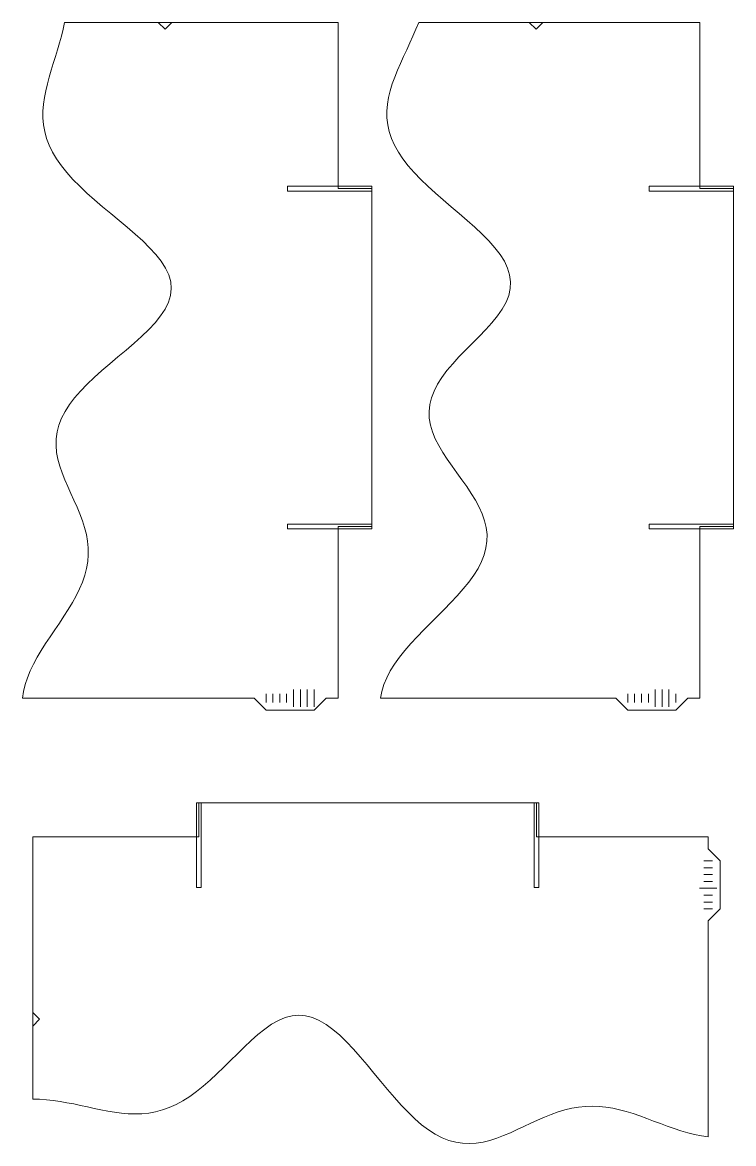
# Model space of a CAD drawing. Header units: centimetres. Extents: x -33.9 to 33.6, y -17.5 to 16.6.
# Drawn here: x 20.92 to 33.64, y -16.01 to 4.03 of the extents above; entities that cross this region are included whole.
import ezdxf

# ---------------------------------------------------------------- set-up
doc = ezdxf.new("R2010")
doc.units = ezdxf.units.CM
doc.header["$MEASUREMENT"] = 0
for name, color, linetype in [('1S', 7, 'Continuous'), ('2C', 7, 'Continuous'), ('3C', 7, 'Continuous')]:
    doc.layers.add(name, color=color, linetype=linetype)

msp = doc.modelspace()

# ---------------------------------------------------------------- linework, layer by layer
at = {"layer": '1S', "color": 1, "lineweight": 5}
for points in [[(25.27992, -8.12473), (25.27992, -8.12473), (25.27992, -7.97138), (25.27992, -7.97138)], [(25.40261, -8.12473), (25.40261, -8.12473), (25.40261, -7.97138), (25.40261, -7.97138)], [(25.52529, -8.12473), (25.52529, -8.12473), (25.52529, -7.97138), (25.52529, -7.97138)], [(25.64797, -8.12473), (25.64797, -8.12473), (25.64797, -7.97138), (25.64797, -7.97138)], [(25.77065, -8.2014), (25.77065, -8.2014), (25.77065, -7.89471), (25.77065, -7.89471)], [(25.89333, -8.2014), (25.89333, -8.2014), (25.89333, -7.89471), (25.89333, -7.89471)], [(26.01602, -8.2014), (26.01602, -8.2014), (26.01602, -7.89471), (26.01602, -7.89471)], [(26.1387, -8.2014), (26.1387, -8.2014), (26.1387, -7.89471), (26.1387, -7.89471)], [(31.74596, -8.12473), (31.74596, -8.12473), (31.74596, -7.97138), (31.74596, -7.97138)], [(31.86864, -8.12473), (31.86864, -8.12473), (31.86864, -7.97138), (31.86864, -7.97138)], [(31.99133, -8.12473), (31.99133, -8.12473), (31.99133, -7.97138), (31.99133, -7.97138)], [(32.11401, -8.12473), (32.11401, -8.12473), (32.11401, -7.97138), (32.11401, -7.97138)], [(32.23669, -8.2014), (32.23669, -8.2014), (32.23669, -7.89471), (32.23669, -7.89471)], [(32.35937, -8.2014), (32.35937, -8.2014), (32.35937, -7.89471), (32.35937, -7.89471)], [(32.48205, -8.2014), (32.48205, -8.2014), (32.48205, -7.89471), (32.48205, -7.89471)], [(32.60474, -8.12473), (32.60474, -8.12473), (32.60474, -7.97138), (32.60474, -7.97138)], [(33.26064, -10.95442), (33.26064, -10.95442), (33.10729, -10.95442), (33.10729, -10.95442)], [(33.26064, -11.07711), (33.26064, -11.07711), (33.10729, -11.07711), (33.10729, -11.07711)], [(33.26064, -11.19978), (33.26064, -11.19978), (33.10729, -11.19978), (33.10729, -11.19978)], [(33.26064, -11.32248), (33.26064, -11.32248), (33.10729, -11.32248), (33.10729, -11.32248)], [(33.33731, -11.44515), (33.33731, -11.44515), (33.03062, -11.44515), (33.03062, -11.44515)], [(33.26064, -11.56784), (33.26064, -11.56784), (33.10729, -11.56784), (33.10729, -11.56784)], [(33.26064, -11.69051), (33.26064, -11.69051), (33.10729, -11.69051), (33.10729, -11.69051)], [(33.26064, -11.8132), (33.26064, -11.8132), (33.10729, -11.8132), (33.10729, -11.8132)]]:
    msp.add_open_spline(points, degree=3, dxfattribs=at)
at = {"layer": '2C', "color": 1, "lineweight": 5}
for points, knots in [([(23.35118, 4.02692), (23.35118, 4.02692), (23.47387, 3.90424), (23.47387, 3.90424), (23.47387, 3.90424), (23.47387, 3.90424), (23.59655, 4.02692), (23.59655, 4.02692), (23.59655, 4.02692), (23.59655, 4.02692), (23.35118, 4.02692), (23.35118, 4.02692)], [0, 0, 0, 0, 0.33333333, 0.33333333, 0.33333333, 0.33333333, 0.66666667, 0.66666667, 0.66666667, 0.66666667, 1, 1, 1, 1]), ([(29.98325, 4.02692), (29.98325, 4.02692), (30.10594, 3.90424), (30.10594, 3.90424), (30.10594, 3.90424), (30.10594, 3.90424), (30.22862, 4.02692), (30.22862, 4.02692), (30.22862, 4.02692), (30.22862, 4.02692), (29.98325, 4.02692), (29.98325, 4.02692)], [0, 0, 0, 0, 0.33333333, 0.33333333, 0.33333333, 0.33333333, 0.66666667, 0.66666667, 0.66666667, 0.66666667, 1, 1, 1, 1]), ([(27.17183, 1.01431), (27.17183, 1.01431), (27.17183, 1.10096), (27.17183, 1.10096), (27.17183, 1.10096), (27.17183, 1.10096), (25.66246, 1.10096), (25.66246, 1.10096), (25.66246, 1.10096), (25.66246, 1.10096), (25.66246, 1.01431), (25.66246, 1.01431), (25.66246, 1.01431), (25.66246, 1.01431), (27.17183, 1.01431), (27.17183, 1.01431)], [0, 0, 0, 0, 0.25, 0.25, 0.25, 0.25, 0.5, 0.5, 0.5, 0.5, 0.75, 0.75, 0.75, 0.75, 1, 1, 1, 1]), ([(33.63787, 1.01431), (33.63787, 1.01431), (33.63787, 1.10096), (33.63787, 1.10096), (33.63787, 1.10096), (33.63787, 1.10096), (32.1285, 1.10096), (32.1285, 1.10096), (32.1285, 1.10096), (32.1285, 1.10096), (32.1285, 1.01431), (32.1285, 1.01431), (32.1285, 1.01431), (32.1285, 1.01431), (33.63787, 1.01431), (33.63787, 1.01431)], [0, 0, 0, 0, 0.25, 0.25, 0.25, 0.25, 0.5, 0.5, 0.5, 0.5, 0.75, 0.75, 0.75, 0.75, 1, 1, 1, 1]), ([(27.17183, -5.02318), (27.17183, -5.02318), (27.17183, -4.93653), (27.17183, -4.93653), (27.17183, -4.93653), (27.17183, -4.93653), (25.66246, -4.93653), (25.66246, -4.93653), (25.66246, -4.93653), (25.66246, -4.93653), (25.66246, -5.02318), (25.66246, -5.02318), (25.66246, -5.02318), (25.66246, -5.02318), (27.17183, -5.02318), (27.17183, -5.02318)], [0, 0, 0, 0, 0.25, 0.25, 0.25, 0.25, 0.5, 0.5, 0.5, 0.5, 0.75, 0.75, 0.75, 0.75, 1, 1, 1, 1]), ([(33.63787, -5.02318), (33.63787, -5.02318), (33.63787, -4.93653), (33.63787, -4.93653), (33.63787, -4.93653), (33.63787, -4.93653), (32.1285, -4.93653), (32.1285, -4.93653), (32.1285, -4.93653), (32.1285, -4.93653), (32.1285, -5.02318), (32.1285, -5.02318), (32.1285, -5.02318), (32.1285, -5.02318), (33.63787, -5.02318), (33.63787, -5.02318)], [0, 0, 0, 0, 0.25, 0.25, 0.25, 0.25, 0.5, 0.5, 0.5, 0.5, 0.75, 0.75, 0.75, 0.75, 1, 1, 1, 1]), ([(24.1216, -9.92129), (24.1216, -9.92129), (24.03495, -9.92129), (24.03495, -9.92129), (24.03495, -9.92129), (24.03495, -9.92129), (24.03495, -11.43066), (24.03495, -11.43066), (24.03495, -11.43066), (24.03495, -11.43066), (24.1216, -11.43066), (24.1216, -11.43066), (24.1216, -11.43066), (24.1216, -11.43066), (24.1216, -9.92129), (24.1216, -9.92129)], [0, 0, 0, 0, 0.25, 0.25, 0.25, 0.25, 0.5, 0.5, 0.5, 0.5, 0.75, 0.75, 0.75, 0.75, 1, 1, 1, 1]), ([(30.15909, -9.92129), (30.15909, -9.92129), (30.07244, -9.92129), (30.07244, -9.92129), (30.07244, -9.92129), (30.07244, -9.92129), (30.07244, -11.43066), (30.07244, -11.43066), (30.07244, -11.43066), (30.07244, -11.43066), (30.15909, -11.43066), (30.15909, -11.43066), (30.15909, -11.43066), (30.15909, -11.43066), (30.15909, -9.92129), (30.15909, -9.92129)], [0, 0, 0, 0, 0.25, 0.25, 0.25, 0.25, 0.5, 0.5, 0.5, 0.5, 0.75, 0.75, 0.75, 0.75, 1, 1, 1, 1]), ([(21.10899, -13.90796), (21.10899, -13.90796), (21.23167, -13.78528), (21.23167, -13.78528), (21.23167, -13.78528), (21.23167, -13.78528), (21.10899, -13.6626), (21.10899, -13.6626), (21.10899, -13.6626), (21.10899, -13.6626), (21.10899, -13.90796), (21.10899, -13.90796)], [0, 0, 0, 0, 0.33333333, 0.33333333, 0.33333333, 0.33333333, 0.66666667, 0.66666667, 0.66666667, 0.66666667, 1, 1, 1, 1])]:
    msp.add_open_spline(points, degree=3, knots=knots, dxfattribs=at)
at = {"layer": '3C', "color": 1, "lineweight": 5}
for points in [[(25.06523, -8.04806), (25.06523, -8.04806), (25.27992, -8.26274), (25.27992, -8.26274), (25.27992, -8.26274), (25.27992, -8.26274), (26.1387, -8.26274), (26.1387, -8.26274), (26.1387, -8.26274), (26.1387, -8.26274), (26.35339, -8.04806), (26.35339, -8.04806), (26.35339, -8.04806), (26.35339, -8.04806), (26.56808, -8.04806), (26.56808, -8.04806), (26.56808, -8.04806), (26.56808, -8.04806), (26.56808, -4.97986), (26.56808, -4.97986), (26.56808, -4.97986), (26.56808, -4.97986), (27.17183, -4.97986), (27.17183, -4.97986), (27.17183, -4.97986), (27.17183, -4.97986), (27.17183, 1.05763), (27.17183, 1.05763), (27.17183, 1.05763), (27.17183, 1.05763), (26.56808, 1.05763), (26.56808, 1.05763), (26.56808, 1.05763), (26.56808, 1.05763), (26.56808, 4.02692), (26.56808, 4.02692), (26.56808, 4.02692), (26.56808, 4.02692), (21.67667, 4.02692), (21.67667, 4.02692), (21.67667, 4.02692), (21.67667, 4.02692), (21.65026, 3.90495), (21.65026, 3.90495), (21.65026, 3.90495), (21.65026, 3.90495), (21.6202, 3.78298), (21.6202, 3.78298), (21.6202, 3.78298), (21.6202, 3.78298), (21.58699, 3.66101), (21.58699, 3.66101), (21.58699, 3.66101), (21.58699, 3.66101), (21.55137, 3.53904), (21.55137, 3.53904), (21.55137, 3.53904), (21.55137, 3.53904), (21.51413, 3.41707), (21.51413, 3.41707), (21.51413, 3.41707), (21.51413, 3.41707), (21.47624, 3.29511), (21.47624, 3.29511), (21.47624, 3.29511), (21.47624, 3.29511), (21.43874, 3.17314), (21.43874, 3.17314), (21.43874, 3.17314), (21.43874, 3.17314), (21.4028, 3.05117), (21.4028, 3.05117), (21.4028, 3.05117), (21.4028, 3.05117), (21.36965, 2.9292), (21.36965, 2.9292), (21.36965, 2.9292), (21.36965, 2.9292), (21.34058, 2.80723), (21.34058, 2.80723), (21.34058, 2.80723), (21.34058, 2.80723), (21.3169, 2.68526), (21.3169, 2.68526), (21.3169, 2.68526), (21.3169, 2.68526), (21.29991, 2.56329), (21.29991, 2.56329), (21.29991, 2.56329), (21.29991, 2.56329), (21.29089, 2.44132), (21.29089, 2.44132), (21.29089, 2.44132), (21.29089, 2.44132), (21.29103, 2.31935), (21.29103, 2.31935), (21.29103, 2.31935), (21.29103, 2.31935), (21.30147, 2.19738), (21.30147, 2.19738), (21.30147, 2.19738), (21.30147, 2.19738), (21.32313, 2.07541), (21.32313, 2.07541), (21.32313, 2.07541), (21.32313, 2.07541), (21.35683, 1.95344), (21.35683, 1.95344), (21.35683, 1.95344), (21.35683, 1.95344), (21.40319, 1.83147), (21.40319, 1.83147), (21.40319, 1.83147), (21.40319, 1.83147), (21.46255, 1.7095), (21.46255, 1.7095), (21.46255, 1.7095), (21.46255, 1.7095), (21.53502, 1.58753), (21.53502, 1.58753), (21.53502, 1.58753), (21.53502, 1.58753), (21.62046, 1.46556), (21.62046, 1.46556), (21.62046, 1.46556), (21.62046, 1.46556), (21.71843, 1.34359), (21.71843, 1.34359), (21.71843, 1.34359), (21.71843, 1.34359), (21.82812, 1.22163), (21.82812, 1.22163), (21.82812, 1.22163), (21.82812, 1.22163), (21.94851, 1.09966), (21.94851, 1.09966), (21.94851, 1.09966), (21.94851, 1.09966), (22.07818, 0.97769), (22.07818, 0.97769), (22.07818, 0.97769), (22.07818, 0.97769), (22.2155, 0.85572), (22.2155, 0.85572), (22.2155, 0.85572), (22.2155, 0.85572), (22.35848, 0.73375), (22.35848, 0.73375), (22.35848, 0.73375), (22.35848, 0.73375), (22.50491, 0.61178), (22.50491, 0.61178), (22.50491, 0.61178), (22.50491, 0.61178), (22.65237, 0.48981), (22.65237, 0.48981), (22.65237, 0.48981), (22.65237, 0.48981), (22.79822, 0.36784), (22.79822, 0.36784), (22.79822, 0.36784), (22.79822, 0.36784), (22.93974, 0.24587), (22.93974, 0.24587), (22.93974, 0.24587), (22.93974, 0.24587), (23.07406, 0.1239), (23.07406, 0.1239), (23.07406, 0.1239), (23.07406, 0.1239), (23.19833, 0.00193), (23.19833, 0.00193), (23.19833, 0.00193), (23.19833, 0.00193), (23.30971, -0.12004), (23.30971, -0.12004), (23.30971, -0.12004), (23.30971, -0.12004), (23.40547, -0.24201), (23.40547, -0.24201), (23.40547, -0.24201), (23.40547, -0.24201), (23.48309, -0.36398), (23.48309, -0.36398), (23.48309, -0.36398), (23.48309, -0.36398), (23.54024, -0.48595), (23.54024, -0.48595), (23.54024, -0.48595), (23.54024, -0.48595), (23.57492, -0.60792), (23.57492, -0.60792), (23.57492, -0.60792), (23.57492, -0.60792), (23.58551, -0.72989), (23.58551, -0.72989), (23.58551, -0.72989), (23.58551, -0.72989), (23.57218, -0.85185), (23.57218, -0.85185), (23.57218, -0.85185), (23.57218, -0.85185), (23.53479, -0.97382), (23.53479, -0.97382), (23.53479, -0.97382), (23.53479, -0.97382), (23.4747, -1.09579), (23.4747, -1.09579), (23.4747, -1.09579), (23.4747, -1.09579), (23.39409, -1.21776), (23.39409, -1.21776), (23.39409, -1.21776), (23.39409, -1.21776), (23.29542, -1.33973), (23.29542, -1.33973), (23.29542, -1.33973), (23.29542, -1.33973), (23.18146, -1.4617), (23.18146, -1.4617), (23.18146, -1.4617), (23.18146, -1.4617), (23.05513, -1.58367), (23.05513, -1.58367), (23.05513, -1.58367), (23.05513, -1.58367), (22.9195, -1.70564), (22.9195, -1.70564), (22.9195, -1.70564), (22.9195, -1.70564), (22.77772, -1.82761), (22.77772, -1.82761), (22.77772, -1.82761), (22.77772, -1.82761), (22.63287, -1.94958), (22.63287, -1.94958), (22.63287, -1.94958), (22.63287, -1.94958), (22.48799, -2.07155), (22.48799, -2.07155), (22.48799, -2.07155), (22.48799, -2.07155), (22.34598, -2.19352), (22.34598, -2.19352), (22.34598, -2.19352), (22.34598, -2.19352), (22.20954, -2.31549), (22.20954, -2.31549), (22.20954, -2.31549), (22.20954, -2.31549), (22.08112, -2.43746), (22.08112, -2.43746), (22.08112, -2.43746), (22.08112, -2.43746), (21.96287, -2.55943), (21.96287, -2.55943), (21.96287, -2.55943), (21.96287, -2.55943), (21.85664, -2.6814), (21.85664, -2.6814), (21.85664, -2.6814), (21.85664, -2.6814), (21.76387, -2.80337), (21.76387, -2.80337), (21.76387, -2.80337), (21.76387, -2.80337), (21.68567, -2.92534), (21.68567, -2.92534), (21.68567, -2.92534), (21.68567, -2.92534), (21.62276, -3.0473), (21.62276, -3.0473), (21.62276, -3.0473), (21.62276, -3.0473), (21.57545, -3.16927), (21.57545, -3.16927), (21.57545, -3.16927), (21.57545, -3.16927), (21.54367, -3.29124), (21.54367, -3.29124), (21.54367, -3.29124), (21.54367, -3.29124), (21.527, -3.41321), (21.527, -3.41321), (21.527, -3.41321), (21.527, -3.41321), (21.5247, -3.53518), (21.5247, -3.53518), (21.5247, -3.53518), (21.5247, -3.53518), (21.53565, -3.65715), (21.53565, -3.65715), (21.53565, -3.65715), (21.53565, -3.65715), (21.55852, -3.77912), (21.55852, -3.77912), (21.55852, -3.77912), (21.55852, -3.77912), (21.5917, -3.90109), (21.5917, -3.90109), (21.5917, -3.90109), (21.5917, -3.90109), (21.63341, -4.02306), (21.63341, -4.02306), (21.63341, -4.02306), (21.63341, -4.02306), (21.68173, -4.14503), (21.68173, -4.14503), (21.68173, -4.14503), (21.68173, -4.14503), (21.73466, -4.267), (21.73466, -4.267), (21.73466, -4.267), (21.73466, -4.267), (21.79012, -4.38897), (21.79012, -4.38897), (21.79012, -4.38897), (21.79012, -4.38897), (21.84605, -4.51094), (21.84605, -4.51094), (21.84605, -4.51094), (21.84605, -4.51094), (21.90047, -4.63291), (21.90047, -4.63291), (21.90047, -4.63291), (21.90047, -4.63291), (21.95148, -4.75488), (21.95148, -4.75488), (21.95148, -4.75488), (21.95148, -4.75488), (21.99732, -4.87685), (21.99732, -4.87685), (21.99732, -4.87685), (21.99732, -4.87685), (22.03642, -4.99882), (22.03642, -4.99882), (22.03642, -4.99882), (22.03642, -4.99882), (22.06742, -5.12078), (22.06742, -5.12078), (22.06742, -5.12078), (22.06742, -5.12078), (22.08919, -5.24275), (22.08919, -5.24275), (22.08919, -5.24275), (22.08919, -5.24275), (22.10088, -5.36472), (22.10088, -5.36472), (22.10088, -5.36472), (22.10088, -5.36472), (22.10188, -5.48669), (22.10188, -5.48669), (22.10188, -5.48669), (22.10188, -5.48669), (22.09188, -5.60867), (22.09188, -5.60867), (22.09188, -5.60867), (22.09188, -5.60867), (22.07085, -5.73063), (22.07085, -5.73063), (22.07085, -5.73063), (22.07085, -5.73063), (22.03903, -5.8526), (22.03903, -5.8526), (22.03903, -5.8526), (22.03903, -5.8526), (21.99693, -5.97457), (21.99693, -5.97457), (21.99693, -5.97457), (21.99693, -5.97457), (21.94529, -6.09655), (21.94529, -6.09655), (21.94529, -6.09655), (21.94529, -6.09655), (21.88508, -6.21851), (21.88508, -6.21851), (21.88508, -6.21851), (21.88508, -6.21851), (21.81749, -6.34048), (21.81749, -6.34048), (21.81749, -6.34048), (21.81749, -6.34048), (21.74382, -6.46246), (21.74382, -6.46246), (21.74382, -6.46246), (21.74382, -6.46246), (21.66556, -6.58443), (21.66556, -6.58443), (21.66556, -6.58443), (21.66556, -6.58443), (21.58426, -6.70639), (21.58426, -6.70639), (21.58426, -6.70639), (21.58426, -6.70639), (21.50156, -6.82836), (21.50156, -6.82836), (21.50156, -6.82836), (21.50156, -6.82836), (21.41908, -6.95034), (21.41908, -6.95034), (21.41908, -6.95034), (21.41908, -6.95034), (21.33845, -7.07231), (21.33845, -7.07231), (21.33845, -7.07231), (21.33845, -7.07231), (21.26124, -7.19427), (21.26124, -7.19427), (21.26124, -7.19427), (21.26124, -7.19427), (21.18896, -7.31625), (21.18896, -7.31625), (21.18896, -7.31625), (21.18896, -7.31625), (21.12296, -7.43822), (21.12296, -7.43822), (21.12296, -7.43822), (21.12296, -7.43822), (21.06448, -7.56019), (21.06448, -7.56019), (21.06448, -7.56019), (21.06448, -7.56019), (21.01459, -7.68214), (21.01459, -7.68214), (21.01459, -7.68214), (21.01459, -7.68214), (20.97415, -7.80412), (20.97415, -7.80412), (20.97415, -7.80412), (20.97415, -7.80412), (20.94383, -7.92609), (20.94383, -7.92609), (20.94383, -7.92609), (20.94383, -7.92609), (20.92411, -8.04806), (20.92411, -8.04806), (20.92411, -8.04806), (20.92411, -8.04806), (25.06523, -8.04806), (25.06523, -8.04806)], [(31.53127, -8.04806), (31.53127, -8.04806), (31.74596, -8.26274), (31.74596, -8.26274), (31.74596, -8.26274), (31.74596, -8.26274), (32.60474, -8.26274), (32.60474, -8.26274), (32.60474, -8.26274), (32.60474, -8.26274), (32.81943, -8.04806), (32.81943, -8.04806), (32.81943, -8.04806), (32.81943, -8.04806), (33.03412, -8.04806), (33.03412, -8.04806), (33.03412, -8.04806), (33.03412, -8.04806), (33.03412, -4.97986), (33.03412, -4.97986), (33.03412, -4.97986), (33.03412, -4.97986), (33.63787, -4.97986), (33.63787, -4.97986), (33.63787, -4.97986), (33.63787, -4.97986), (33.63787, 1.05763), (33.63787, 1.05763), (33.63787, 1.05763), (33.63787, 1.05763), (33.03412, 1.05763), (33.03412, 1.05763), (33.03412, 1.05763), (33.03412, 1.05763), (33.03412, 4.02692), (33.03412, 4.02692), (33.03412, 4.02692), (33.03412, 4.02692), (28.00958, 4.02692), (28.00958, 4.02692), (28.00958, 4.02692), (28.00958, 4.02692), (27.95967, 3.90495), (27.95967, 3.90495), (27.95967, 3.90495), (27.95967, 3.90495), (27.90666, 3.78298), (27.90666, 3.78298), (27.90666, 3.78298), (27.90666, 3.78298), (27.8514, 3.66101), (27.8514, 3.66101), (27.8514, 3.66101), (27.8514, 3.66101), (27.79493, 3.53904), (27.79493, 3.53904), (27.79493, 3.53904), (27.79493, 3.53904), (27.73836, 3.41707), (27.73836, 3.41707), (27.73836, 3.41707), (27.73836, 3.41707), (27.68288, 3.29511), (27.68288, 3.29511), (27.68288, 3.29511), (27.68288, 3.29511), (27.62981, 3.17314), (27.62981, 3.17314), (27.62981, 3.17314), (27.62981, 3.17314), (27.58052, 3.05117), (27.58052, 3.05117), (27.58052, 3.05117), (27.58052, 3.05117), (27.5364, 2.9292), (27.5364, 2.9292), (27.5364, 2.9292), (27.5364, 2.9292), (27.49884, 2.80723), (27.49884, 2.80723), (27.49884, 2.80723), (27.49884, 2.80723), (27.46918, 2.68526), (27.46918, 2.68526), (27.46918, 2.68526), (27.46918, 2.68526), (27.44875, 2.56329), (27.44875, 2.56329), (27.44875, 2.56329), (27.44875, 2.56329), (27.43875, 2.44132), (27.43875, 2.44132), (27.43875, 2.44132), (27.43875, 2.44132), (27.44025, 2.31935), (27.44025, 2.31935), (27.44025, 2.31935), (27.44025, 2.31935), (27.45416, 2.19738), (27.45416, 2.19738), (27.45416, 2.19738), (27.45416, 2.19738), (27.48122, 2.07541), (27.48122, 2.07541), (27.48122, 2.07541), (27.48122, 2.07541), (27.52189, 1.95344), (27.52189, 1.95344), (27.52189, 1.95344), (27.52189, 1.95344), (27.57643, 1.83147), (27.57643, 1.83147), (27.57643, 1.83147), (27.57643, 1.83147), (27.64481, 1.7095), (27.64481, 1.7095), (27.64481, 1.7095), (27.64481, 1.7095), (27.72672, 1.58753), (27.72672, 1.58753), (27.72672, 1.58753), (27.72672, 1.58753), (27.82155, 1.46556), (27.82155, 1.46556), (27.82155, 1.46556), (27.82155, 1.46556), (27.92837, 1.34359), (27.92837, 1.34359), (27.92837, 1.34359), (27.92837, 1.34359), (28.04597, 1.22163), (28.04597, 1.22163), (28.04597, 1.22163), (28.04597, 1.22163), (28.17283, 1.09966), (28.17283, 1.09966), (28.17283, 1.09966), (28.17283, 1.09966), (28.30715, 0.97769), (28.30715, 0.97769), (28.30715, 0.97769), (28.30715, 0.97769), (28.44689, 0.85572), (28.44689, 0.85572), (28.44689, 0.85572), (28.44689, 0.85572), (28.5898, 0.73375), (28.5898, 0.73375), (28.5898, 0.73375), (28.5898, 0.73375), (28.73342, 0.61178), (28.73342, 0.61178), (28.73342, 0.61178), (28.73342, 0.61178), (28.87519, 0.48981), (28.87519, 0.48981), (28.87519, 0.48981), (28.87519, 0.48981), (29.01245, 0.36784), (29.01245, 0.36784), (29.01245, 0.36784), (29.01245, 0.36784), (29.1425, 0.24587), (29.1425, 0.24587), (29.1425, 0.24587), (29.1425, 0.24587), (29.2627, 0.1239), (29.2627, 0.1239), (29.2627, 0.1239), (29.2627, 0.1239), (29.37055, 0.00193), (29.37055, 0.00193), (29.37055, 0.00193), (29.37055, 0.00193), (29.46362, -0.12004), (29.46362, -0.12004), (29.46362, -0.12004), (29.46362, -0.12004), (29.53984, -0.24201), (29.53984, -0.24201), (29.53984, -0.24201), (29.53984, -0.24201), (29.59734, -0.36398), (29.59734, -0.36398), (29.59734, -0.36398), (29.59734, -0.36398), (29.63469, -0.48595), (29.63469, -0.48595), (29.63469, -0.48595), (29.63469, -0.48595), (29.65085, -0.60792), (29.65085, -0.60792), (29.65085, -0.60792), (29.65085, -0.60792), (29.64528, -0.72989), (29.64528, -0.72989), (29.64528, -0.72989), (29.64528, -0.72989), (29.61793, -0.85185), (29.61793, -0.85185), (29.61793, -0.85185), (29.61793, -0.85185), (29.56932, -0.97382), (29.56932, -0.97382), (29.56932, -0.97382), (29.56932, -0.97382), (29.50145, -1.09579), (29.50145, -1.09579), (29.50145, -1.09579), (29.50145, -1.09579), (29.41629, -1.21776), (29.41629, -1.21776), (29.41629, -1.21776), (29.41629, -1.21776), (29.31685, -1.33973), (29.31685, -1.33973), (29.31685, -1.33973), (29.31685, -1.33973), (29.20663, -1.4617), (29.20663, -1.4617), (29.20663, -1.4617), (29.20663, -1.4617), (29.08922, -1.58367), (29.08922, -1.58367), (29.08922, -1.58367), (29.08922, -1.58367), (28.96819, -1.70564), (28.96819, -1.70564), (28.96819, -1.70564), (28.96819, -1.70564), (28.84701, -1.82761), (28.84701, -1.82761), (28.84701, -1.82761), (28.84701, -1.82761), (28.72899, -1.94958), (28.72899, -1.94958), (28.72899, -1.94958), (28.72899, -1.94958), (28.61721, -2.07155), (28.61721, -2.07155), (28.61721, -2.07155), (28.61721, -2.07155), (28.51444, -2.19352), (28.51444, -2.19352), (28.51444, -2.19352), (28.51444, -2.19352), (28.42312, -2.31549), (28.42312, -2.31549), (28.42312, -2.31549), (28.42312, -2.31549), (28.34527, -2.43746), (28.34527, -2.43746), (28.34527, -2.43746), (28.34527, -2.43746), (28.2825, -2.55943), (28.2825, -2.55943), (28.2825, -2.55943), (28.2825, -2.55943), (28.23597, -2.6814), (28.23597, -2.6814), (28.23597, -2.6814), (28.23597, -2.6814), (28.20638, -2.80337), (28.20638, -2.80337), (28.20638, -2.80337), (28.20638, -2.80337), (28.19395, -2.92534), (28.19395, -2.92534), (28.19395, -2.92534), (28.19395, -2.92534), (28.19847, -3.0473), (28.19847, -3.0473), (28.19847, -3.0473), (28.19847, -3.0473), (28.21928, -3.16927), (28.21928, -3.16927), (28.21928, -3.16927), (28.21928, -3.16927), (28.25534, -3.29124), (28.25534, -3.29124), (28.25534, -3.29124), (28.25534, -3.29124), (28.30519, -3.41321), (28.30519, -3.41321), (28.30519, -3.41321), (28.30519, -3.41321), (28.36713, -3.53518), (28.36713, -3.53518), (28.36713, -3.53518), (28.36713, -3.53518), (28.43909, -3.65715), (28.43909, -3.65715), (28.43909, -3.65715), (28.43909, -3.65715), (28.51886, -3.77912), (28.51886, -3.77912), (28.51886, -3.77912), (28.51886, -3.77912), (28.60402, -3.90109), (28.60402, -3.90109), (28.60402, -3.90109), (28.60402, -3.90109), (28.69211, -4.02306), (28.69211, -4.02306), (28.69211, -4.02306), (28.69211, -4.02306), (28.78056, -4.14503), (28.78056, -4.14503), (28.78056, -4.14503), (28.78056, -4.14503), (28.86687, -4.267), (28.86687, -4.267), (28.86687, -4.267), (28.86687, -4.267), (28.94862, -4.38897), (28.94862, -4.38897), (28.94862, -4.38897), (28.94862, -4.38897), (29.0235, -4.51094), (29.0235, -4.51094), (29.0235, -4.51094), (29.0235, -4.51094), (29.0894, -4.63291), (29.0894, -4.63291), (29.0894, -4.63291), (29.0894, -4.63291), (29.14447, -4.75488), (29.14447, -4.75488), (29.14447, -4.75488), (29.14447, -4.75488), (29.18707, -4.87685), (29.18707, -4.87685), (29.18707, -4.87685), (29.18707, -4.87685), (29.2159, -4.99882), (29.2159, -4.99882), (29.2159, -4.99882), (29.2159, -4.99882), (29.22999, -5.12078), (29.22999, -5.12078), (29.22999, -5.12078), (29.22999, -5.12078), (29.22869, -5.24275), (29.22869, -5.24275), (29.22869, -5.24275), (29.22869, -5.24275), (29.21171, -5.36472), (29.21171, -5.36472), (29.21171, -5.36472), (29.21171, -5.36472), (29.1791, -5.48669), (29.1791, -5.48669), (29.1791, -5.48669), (29.1791, -5.48669), (29.13127, -5.60867), (29.13127, -5.60867), (29.13127, -5.60867), (29.13127, -5.60867), (29.06891, -5.73063), (29.06891, -5.73063), (29.06891, -5.73063), (29.06891, -5.73063), (28.99309, -5.8526), (28.99309, -5.8526), (28.99309, -5.8526), (28.99309, -5.8526), (28.90508, -5.97457), (28.90508, -5.97457), (28.90508, -5.97457), (28.90508, -5.97457), (28.80644, -6.09655), (28.80644, -6.09655), (28.80644, -6.09655), (28.80644, -6.09655), (28.69891, -6.21851), (28.69891, -6.21851), (28.69891, -6.21851), (28.69891, -6.21851), (28.58439, -6.34048), (28.58439, -6.34048), (28.58439, -6.34048), (28.58439, -6.34048), (28.46491, -6.46246), (28.46491, -6.46246), (28.46491, -6.46246), (28.46491, -6.46246), (28.34258, -6.58443), (28.34258, -6.58443), (28.34258, -6.58443), (28.34258, -6.58443), (28.21951, -6.70639), (28.21951, -6.70639), (28.21951, -6.70639), (28.21951, -6.70639), (28.09779, -6.82836), (28.09779, -6.82836), (28.09779, -6.82836), (28.09779, -6.82836), (27.97949, -6.95034), (27.97949, -6.95034), (27.97949, -6.95034), (27.97949, -6.95034), (27.86652, -7.07231), (27.86652, -7.07231), (27.86652, -7.07231), (27.86652, -7.07231), (27.76068, -7.19427), (27.76068, -7.19427), (27.76068, -7.19427), (27.76068, -7.19427), (27.66356, -7.31625), (27.66356, -7.31625), (27.66356, -7.31625), (27.66356, -7.31625), (27.57659, -7.43822), (27.57659, -7.43822), (27.57659, -7.43822), (27.57659, -7.43822), (27.50091, -7.56019), (27.50091, -7.56019), (27.50091, -7.56019), (27.50091, -7.56019), (27.43748, -7.68214), (27.43748, -7.68214), (27.43748, -7.68214), (27.43748, -7.68214), (27.38693, -7.80412), (27.38693, -7.80412), (27.38693, -7.80412), (27.38693, -7.80412), (27.34943, -7.92609), (27.34943, -7.92609), (27.34943, -7.92609), (27.34943, -7.92609), (27.32519, -8.04806), (27.32519, -8.04806), (27.32519, -8.04806), (27.32519, -8.04806), (31.53127, -8.04806), (31.53127, -8.04806)], [(33.18397, -12.02789), (33.18397, -12.02789), (33.39865, -11.8132), (33.39865, -11.8132), (33.39865, -11.8132), (33.39865, -11.8132), (33.39865, -10.95442), (33.39865, -10.95442), (33.39865, -10.95442), (33.39865, -10.95442), (33.18397, -10.73972), (33.18397, -10.73972), (33.18397, -10.73972), (33.18397, -10.73972), (33.18397, -10.52504), (33.18397, -10.52504), (33.18397, -10.52504), (33.18397, -10.52504), (30.11577, -10.52504), (30.11577, -10.52504), (30.11577, -10.52504), (30.11577, -10.52504), (30.11577, -9.92129), (30.11577, -9.92129), (30.11577, -9.92129), (30.11577, -9.92129), (24.07828, -9.92129), (24.07828, -9.92129), (24.07828, -9.92129), (24.07828, -9.92129), (24.07828, -10.52504), (24.07828, -10.52504), (24.07828, -10.52504), (24.07828, -10.52504), (21.10899, -10.52504), (21.10899, -10.52504), (21.10899, -10.52504), (21.10899, -10.52504), (21.10899, -15.21182), (21.10899, -15.21182), (21.10899, -15.21182), (21.10899, -15.21182), (21.23096, -15.21657), (21.23096, -15.21657), (21.23096, -15.21657), (21.23096, -15.21657), (21.35293, -15.22565), (21.35293, -15.22565), (21.35293, -15.22565), (21.35293, -15.22565), (21.4749, -15.23888), (21.4749, -15.23888), (21.4749, -15.23888), (21.4749, -15.23888), (21.59687, -15.25593), (21.59687, -15.25593), (21.59687, -15.25593), (21.59687, -15.25593), (21.71884, -15.27632), (21.71884, -15.27632), (21.71884, -15.27632), (21.71884, -15.27632), (21.8408, -15.29947), (21.8408, -15.29947), (21.8408, -15.29947), (21.8408, -15.29947), (21.96277, -15.32465), (21.96277, -15.32465), (21.96277, -15.32465), (21.96277, -15.32465), (22.08474, -15.35098), (22.08474, -15.35098), (22.08474, -15.35098), (22.08474, -15.35098), (22.20671, -15.37752), (22.20671, -15.37752), (22.20671, -15.37752), (22.20671, -15.37752), (22.32868, -15.4032), (22.32868, -15.4032), (22.32868, -15.4032), (22.32868, -15.4032), (22.45065, -15.42689), (22.45065, -15.42689), (22.45065, -15.42689), (22.45065, -15.42689), (22.57262, -15.4474), (22.57262, -15.4474), (22.57262, -15.4474), (22.57262, -15.4474), (22.69459, -15.46356), (22.69459, -15.46356), (22.69459, -15.46356), (22.69459, -15.46356), (22.81656, -15.47412), (22.81656, -15.47412), (22.81656, -15.47412), (22.81656, -15.47412), (22.93853, -15.47796), (22.93853, -15.47796), (22.93853, -15.47796), (22.93853, -15.47796), (23.0605, -15.47396), (23.0605, -15.47396), (23.0605, -15.47396), (23.0605, -15.47396), (23.18247, -15.46113), (23.18247, -15.46113), (23.18247, -15.46113), (23.18247, -15.46113), (23.30444, -15.4386), (23.30444, -15.4386), (23.30444, -15.4386), (23.30444, -15.4386), (23.42641, -15.40568), (23.42641, -15.40568), (23.42641, -15.40568), (23.42641, -15.40568), (23.54838, -15.36189), (23.54838, -15.36189), (23.54838, -15.36189), (23.54838, -15.36189), (23.67035, -15.30695), (23.67035, -15.30695), (23.67035, -15.30695), (23.67035, -15.30695), (23.79232, -15.24084), (23.79232, -15.24084), (23.79232, -15.24084), (23.79232, -15.24084), (23.91428, -15.16381), (23.91428, -15.16381), (23.91428, -15.16381), (23.91428, -15.16381), (24.03625, -15.07641), (24.03625, -15.07641), (24.03625, -15.07641), (24.03625, -15.07641), (24.15822, -14.97951), (24.15822, -14.97951), (24.15822, -14.97951), (24.15822, -14.97951), (24.28019, -14.87424), (24.28019, -14.87424), (24.28019, -14.87424), (24.28019, -14.87424), (24.40216, -14.76206), (24.40216, -14.76206), (24.40216, -14.76206), (24.40216, -14.76206), (24.52413, -14.64472), (24.52413, -14.64472), (24.52413, -14.64472), (24.52413, -14.64472), (24.6461, -14.52423), (24.6461, -14.52423), (24.6461, -14.52423), (24.6461, -14.52423), (24.76807, -14.40288), (24.76807, -14.40288), (24.76807, -14.40288), (24.76807, -14.40288), (24.89004, -14.28316), (24.89004, -14.28316), (24.89004, -14.28316), (24.89004, -14.28316), (25.01201, -14.16772), (25.01201, -14.16772), (25.01201, -14.16772), (25.01201, -14.16772), (25.13398, -14.05935), (25.13398, -14.05935), (25.13398, -14.05935), (25.13398, -14.05935), (25.25595, -13.96092), (25.25595, -13.96092), (25.25595, -13.96092), (25.25595, -13.96092), (25.37792, -13.87532), (25.37792, -13.87532), (25.37792, -13.87532), (25.37792, -13.87532), (25.49989, -13.8054), (25.49989, -13.8054), (25.49989, -13.8054), (25.49989, -13.8054), (25.62186, -13.75386), (25.62186, -13.75386), (25.62186, -13.75386), (25.62186, -13.75386), (25.74383, -13.72191), (25.74383, -13.72191), (25.74383, -13.72191), (25.74383, -13.72191), (25.8658, -13.71131), (25.8658, -13.71131), (25.8658, -13.71131), (25.8658, -13.71131), (25.98776, -13.72232), (25.98776, -13.72232), (25.98776, -13.72232), (25.98776, -13.72232), (26.10973, -13.75449), (26.10973, -13.75449), (26.10973, -13.75449), (26.10973, -13.75449), (26.2317, -13.80697), (26.2317, -13.80697), (26.2317, -13.80697), (26.2317, -13.80697), (26.35367, -13.87855), (26.35367, -13.87855), (26.35367, -13.87855), (26.35367, -13.87855), (26.47564, -13.96764), (26.47564, -13.96764), (26.47564, -13.96764), (26.47564, -13.96764), (26.59761, -14.07235), (26.59761, -14.07235), (26.59761, -14.07235), (26.59761, -14.07235), (26.71958, -14.19054), (26.71958, -14.19054), (26.71958, -14.19054), (26.71958, -14.19054), (26.84155, -14.31986), (26.84155, -14.31986), (26.84155, -14.31986), (26.84155, -14.31986), (26.96352, -14.45782), (26.96352, -14.45782), (26.96352, -14.45782), (26.96352, -14.45782), (27.08549, -14.60179), (27.08549, -14.60179), (27.08549, -14.60179), (27.08549, -14.60179), (27.20746, -14.74915), (27.20746, -14.74915), (27.20746, -14.74915), (27.20746, -14.74915), (27.32943, -14.89727), (27.32943, -14.89727), (27.32943, -14.89727), (27.32943, -14.89727), (27.4514, -15.04358), (27.4514, -15.04358), (27.4514, -15.04358), (27.4514, -15.04358), (27.57337, -15.18567), (27.57337, -15.18567), (27.57337, -15.18567), (27.57337, -15.18567), (27.69534, -15.32124), (27.69534, -15.32124), (27.69534, -15.32124), (27.69534, -15.32124), (27.81731, -15.44828), (27.81731, -15.44828), (27.81731, -15.44828), (27.81731, -15.44828), (27.93928, -15.56494), (27.93928, -15.56494), (27.93928, -15.56494), (27.93928, -15.56494), (28.06125, -15.66972), (28.06125, -15.66972), (28.06125, -15.66972), (28.06125, -15.66972), (28.18321, -15.76138), (28.18321, -15.76138), (28.18321, -15.76138), (28.18321, -15.76138), (28.30518, -15.83899), (28.30518, -15.83899), (28.30518, -15.83899), (28.30518, -15.83899), (28.42715, -15.90199), (28.42715, -15.90199), (28.42715, -15.90199), (28.42715, -15.90199), (28.54912, -15.9501), (28.54912, -15.9501), (28.54912, -15.9501), (28.54912, -15.9501), (28.67109, -15.98338), (28.67109, -15.98338), (28.67109, -15.98338), (28.67109, -15.98338), (28.79306, -16.0022), (28.79306, -16.0022), (28.79306, -16.0022), (28.79306, -16.0022), (28.91503, -16.00721), (28.91503, -16.00721), (28.91503, -16.00721), (28.91503, -16.00721), (29.037, -15.99934), (29.037, -15.99934), (29.037, -15.99934), (29.037, -15.99934), (29.15897, -15.97973), (29.15897, -15.97973), (29.15897, -15.97973), (29.15897, -15.97973), (29.28094, -15.94975), (29.28094, -15.94975), (29.28094, -15.94975), (29.28094, -15.94975), (29.40291, -15.9109), (29.40291, -15.9109), (29.40291, -15.9109), (29.40291, -15.9109), (29.52488, -15.86485), (29.52488, -15.86485), (29.52488, -15.86485), (29.52488, -15.86485), (29.64685, -15.81329), (29.64685, -15.81329), (29.64685, -15.81329), (29.64685, -15.81329), (29.76882, -15.75802), (29.76882, -15.75802), (29.76882, -15.75802), (29.76882, -15.75802), (29.89079, -15.70077), (29.89079, -15.70077), (29.89079, -15.70077), (29.89079, -15.70077), (30.01276, -15.64331), (30.01276, -15.64331), (30.01276, -15.64331), (30.01276, -15.64331), (30.13473, -15.58726), (30.13473, -15.58726), (30.13473, -15.58726), (30.13473, -15.58726), (30.25669, -15.53415), (30.25669, -15.53415), (30.25669, -15.53415), (30.25669, -15.53415), (30.37866, -15.48539), (30.37866, -15.48539), (30.37866, -15.48539), (30.37866, -15.48539), (30.50063, -15.4422), (30.50063, -15.4422), (30.50063, -15.4422), (30.50063, -15.4422), (30.6226, -15.4056), (30.6226, -15.4056), (30.6226, -15.4056), (30.6226, -15.4056), (30.74458, -15.37643), (30.74458, -15.37643), (30.74458, -15.37643), (30.74458, -15.37643), (30.86654, -15.35526), (30.86654, -15.35526), (30.86654, -15.35526), (30.86654, -15.35526), (30.98851, -15.34247), (30.98851, -15.34247), (30.98851, -15.34247), (30.98851, -15.34247), (31.11048, -15.3382), (31.11048, -15.3382), (31.11048, -15.3382), (31.11048, -15.3382), (31.23246, -15.34235), (31.23246, -15.34235), (31.23246, -15.34235), (31.23246, -15.34235), (31.35442, -15.35463), (31.35442, -15.35463), (31.35442, -15.35463), (31.35442, -15.35463), (31.47639, -15.37452), (31.47639, -15.37452), (31.47639, -15.37452), (31.47639, -15.37452), (31.59837, -15.40134), (31.59837, -15.40134), (31.59837, -15.40134), (31.59837, -15.40134), (31.72034, -15.43423), (31.72034, -15.43423), (31.72034, -15.43423), (31.72034, -15.43423), (31.8423, -15.47217), (31.8423, -15.47217), (31.8423, -15.47217), (31.8423, -15.47217), (31.96427, -15.51407), (31.96427, -15.51407), (31.96427, -15.51407), (31.96427, -15.51407), (32.08625, -15.55873), (32.08625, -15.55873), (32.08625, -15.55873), (32.08625, -15.55873), (32.20822, -15.60491), (32.20822, -15.60491), (32.20822, -15.60491), (32.20822, -15.60491), (32.33018, -15.65135), (32.33018, -15.65135), (32.33018, -15.65135), (32.33018, -15.65135), (32.45216, -15.69678), (32.45216, -15.69678), (32.45216, -15.69678), (32.45216, -15.69678), (32.57413, -15.73997), (32.57413, -15.73997), (32.57413, -15.73997), (32.57413, -15.73997), (32.6961, -15.77977), (32.6961, -15.77977), (32.6961, -15.77977), (32.6961, -15.77977), (32.81805, -15.81511), (32.81805, -15.81511), (32.81805, -15.81511), (32.81805, -15.81511), (32.94003, -15.84503), (32.94003, -15.84503), (32.94003, -15.84503), (32.94003, -15.84503), (33.062, -15.86871), (33.062, -15.86871), (33.062, -15.86871), (33.062, -15.86871), (33.18397, -15.88547), (33.18397, -15.88547), (33.18397, -15.88547), (33.18397, -15.88547), (33.18397, -12.02789), (33.18397, -12.02789)]]:
    msp.add_open_spline(points, degree=3, knots=[0, 0, 0, 0, 0.00909091, 0.00909091, 0.00909091, 0.00909091, 0.01818182, 0.01818182, 0.01818182, 0.01818182, 0.02727273, 0.02727273, 0.02727273, 0.02727273, 0.03636364, 0.03636364, 0.03636364, 0.03636364, 0.04545455, 0.04545455, 0.04545455, 0.04545455, 0.05454545, 0.05454545, 0.05454545, 0.05454545, 0.06363636, 0.06363636, 0.06363636, 0.06363636, 0.07272727, 0.07272727, 0.07272727, 0.07272727, 0.08181818, 0.08181818, 0.08181818, 0.08181818, 0.09090909, 0.09090909, 0.09090909, 0.09090909, 0.1, 0.1, 0.1, 0.1, 0.10909091, 0.10909091, 0.10909091, 0.10909091, 0.11818182, 0.11818182, 0.11818182, 0.11818182, 0.12727273, 0.12727273, 0.12727273, 0.12727273, 0.13636364, 0.13636364, 0.13636364, 0.13636364, 0.14545455, 0.14545455, 0.14545455, 0.14545455, 0.15454545, 0.15454545, 0.15454545, 0.15454545, 0.16363636, 0.16363636, 0.16363636, 0.16363636, 0.17272727, 0.17272727, 0.17272727, 0.17272727, 0.18181818, 0.18181818, 0.18181818, 0.18181818, 0.19090909, 0.19090909, 0.19090909, 0.19090909, 0.2, 0.2, 0.2, 0.2, 0.20909091, 0.20909091, 0.20909091, 0.20909091, 0.21818182, 0.21818182, 0.21818182, 0.21818182, 0.22727273, 0.22727273, 0.22727273, 0.22727273, 0.23636364, 0.23636364, 0.23636364, 0.23636364, 0.24545455, 0.24545455, 0.24545455, 0.24545455, 0.25454545, 0.25454545, 0.25454545, 0.25454545, 0.26363636, 0.26363636, 0.26363636, 0.26363636, 0.27272727, 0.27272727, 0.27272727, 0.27272727, 0.28181818, 0.28181818, 0.28181818, 0.28181818, 0.29090909, 0.29090909, 0.29090909, 0.29090909, 0.3, 0.3, 0.3, 0.3, 0.30909091, 0.30909091, 0.30909091, 0.30909091, 0.31818182, 0.31818182, 0.31818182, 0.31818182, 0.32727273, 0.32727273, 0.32727273, 0.32727273, 0.33636364, 0.33636364, 0.33636364, 0.33636364, 0.34545455, 0.34545455, 0.34545455, 0.34545455, 0.35454545, 0.35454545, 0.35454545, 0.35454545, 0.36363636, 0.36363636, 0.36363636, 0.36363636, 0.37272727, 0.37272727, 0.37272727, 0.37272727, 0.38181818, 0.38181818, 0.38181818, 0.38181818, 0.39090909, 0.39090909, 0.39090909, 0.39090909, 0.4, 0.4, 0.4, 0.4, 0.40909091, 0.40909091, 0.40909091, 0.40909091, 0.41818182, 0.41818182, 0.41818182, 0.41818182, 0.42727273, 0.42727273, 0.42727273, 0.42727273, 0.43636364, 0.43636364, 0.43636364, 0.43636364, 0.44545455, 0.44545455, 0.44545455, 0.44545455, 0.45454545, 0.45454545, 0.45454545, 0.45454545, 0.46363636, 0.46363636, 0.46363636, 0.46363636, 0.47272727, 0.47272727, 0.47272727, 0.47272727, 0.48181818, 0.48181818, 0.48181818, 0.48181818, 0.49090909, 0.49090909, 0.49090909, 0.49090909, 0.5, 0.5, 0.5, 0.5, 0.50909091, 0.50909091, 0.50909091, 0.50909091, 0.51818182, 0.51818182, 0.51818182, 0.51818182, 0.52727273, 0.52727273, 0.52727273, 0.52727273, 0.53636364, 0.53636364, 0.53636364, 0.53636364, 0.54545455, 0.54545455, 0.54545455, 0.54545455, 0.55454545, 0.55454545, 0.55454545, 0.55454545, 0.56363636, 0.56363636, 0.56363636, 0.56363636, 0.57272727, 0.57272727, 0.57272727, 0.57272727, 0.58181818, 0.58181818, 0.58181818, 0.58181818, 0.59090909, 0.59090909, 0.59090909, 0.59090909, 0.6, 0.6, 0.6, 0.6, 0.60909091, 0.60909091, 0.60909091, 0.60909091, 0.61818182, 0.61818182, 0.61818182, 0.61818182, 0.62727273, 0.62727273, 0.62727273, 0.62727273, 0.63636364, 0.63636364, 0.63636364, 0.63636364, 0.64545455, 0.64545455, 0.64545455, 0.64545455, 0.65454545, 0.65454545, 0.65454545, 0.65454545, 0.66363636, 0.66363636, 0.66363636, 0.66363636, 0.67272727, 0.67272727, 0.67272727, 0.67272727, 0.68181818, 0.68181818, 0.68181818, 0.68181818, 0.69090909, 0.69090909, 0.69090909, 0.69090909, 0.7, 0.7, 0.7, 0.7, 0.70909091, 0.70909091, 0.70909091, 0.70909091, 0.71818182, 0.71818182, 0.71818182, 0.71818182, 0.72727273, 0.72727273, 0.72727273, 0.72727273, 0.73636364, 0.73636364, 0.73636364, 0.73636364, 0.74545455, 0.74545455, 0.74545455, 0.74545455, 0.75454545, 0.75454545, 0.75454545, 0.75454545, 0.76363636, 0.76363636, 0.76363636, 0.76363636, 0.77272727, 0.77272727, 0.77272727, 0.77272727, 0.78181818, 0.78181818, 0.78181818, 0.78181818, 0.79090909, 0.79090909, 0.79090909, 0.79090909, 0.8, 0.8, 0.8, 0.8, 0.80909091, 0.80909091, 0.80909091, 0.80909091, 0.81818182, 0.81818182, 0.81818182, 0.81818182, 0.82727273, 0.82727273, 0.82727273, 0.82727273, 0.83636364, 0.83636364, 0.83636364, 0.83636364, 0.84545455, 0.84545455, 0.84545455, 0.84545455, 0.85454545, 0.85454545, 0.85454545, 0.85454545, 0.86363636, 0.86363636, 0.86363636, 0.86363636, 0.87272727, 0.87272727, 0.87272727, 0.87272727, 0.88181818, 0.88181818, 0.88181818, 0.88181818, 0.89090909, 0.89090909, 0.89090909, 0.89090909, 0.9, 0.9, 0.9, 0.9, 0.90909091, 0.90909091, 0.90909091, 0.90909091, 0.91818182, 0.91818182, 0.91818182, 0.91818182, 0.92727273, 0.92727273, 0.92727273, 0.92727273, 0.93636364, 0.93636364, 0.93636364, 0.93636364, 0.94545455, 0.94545455, 0.94545455, 0.94545455, 0.95454545, 0.95454545, 0.95454545, 0.95454545, 0.96363636, 0.96363636, 0.96363636, 0.96363636, 0.97272727, 0.97272727, 0.97272727, 0.97272727, 0.98181818, 0.98181818, 0.98181818, 0.98181818, 0.99090909, 0.99090909, 0.99090909, 0.99090909, 1, 1, 1, 1], dxfattribs=at)

doc.saveas('drawing.dxf')
